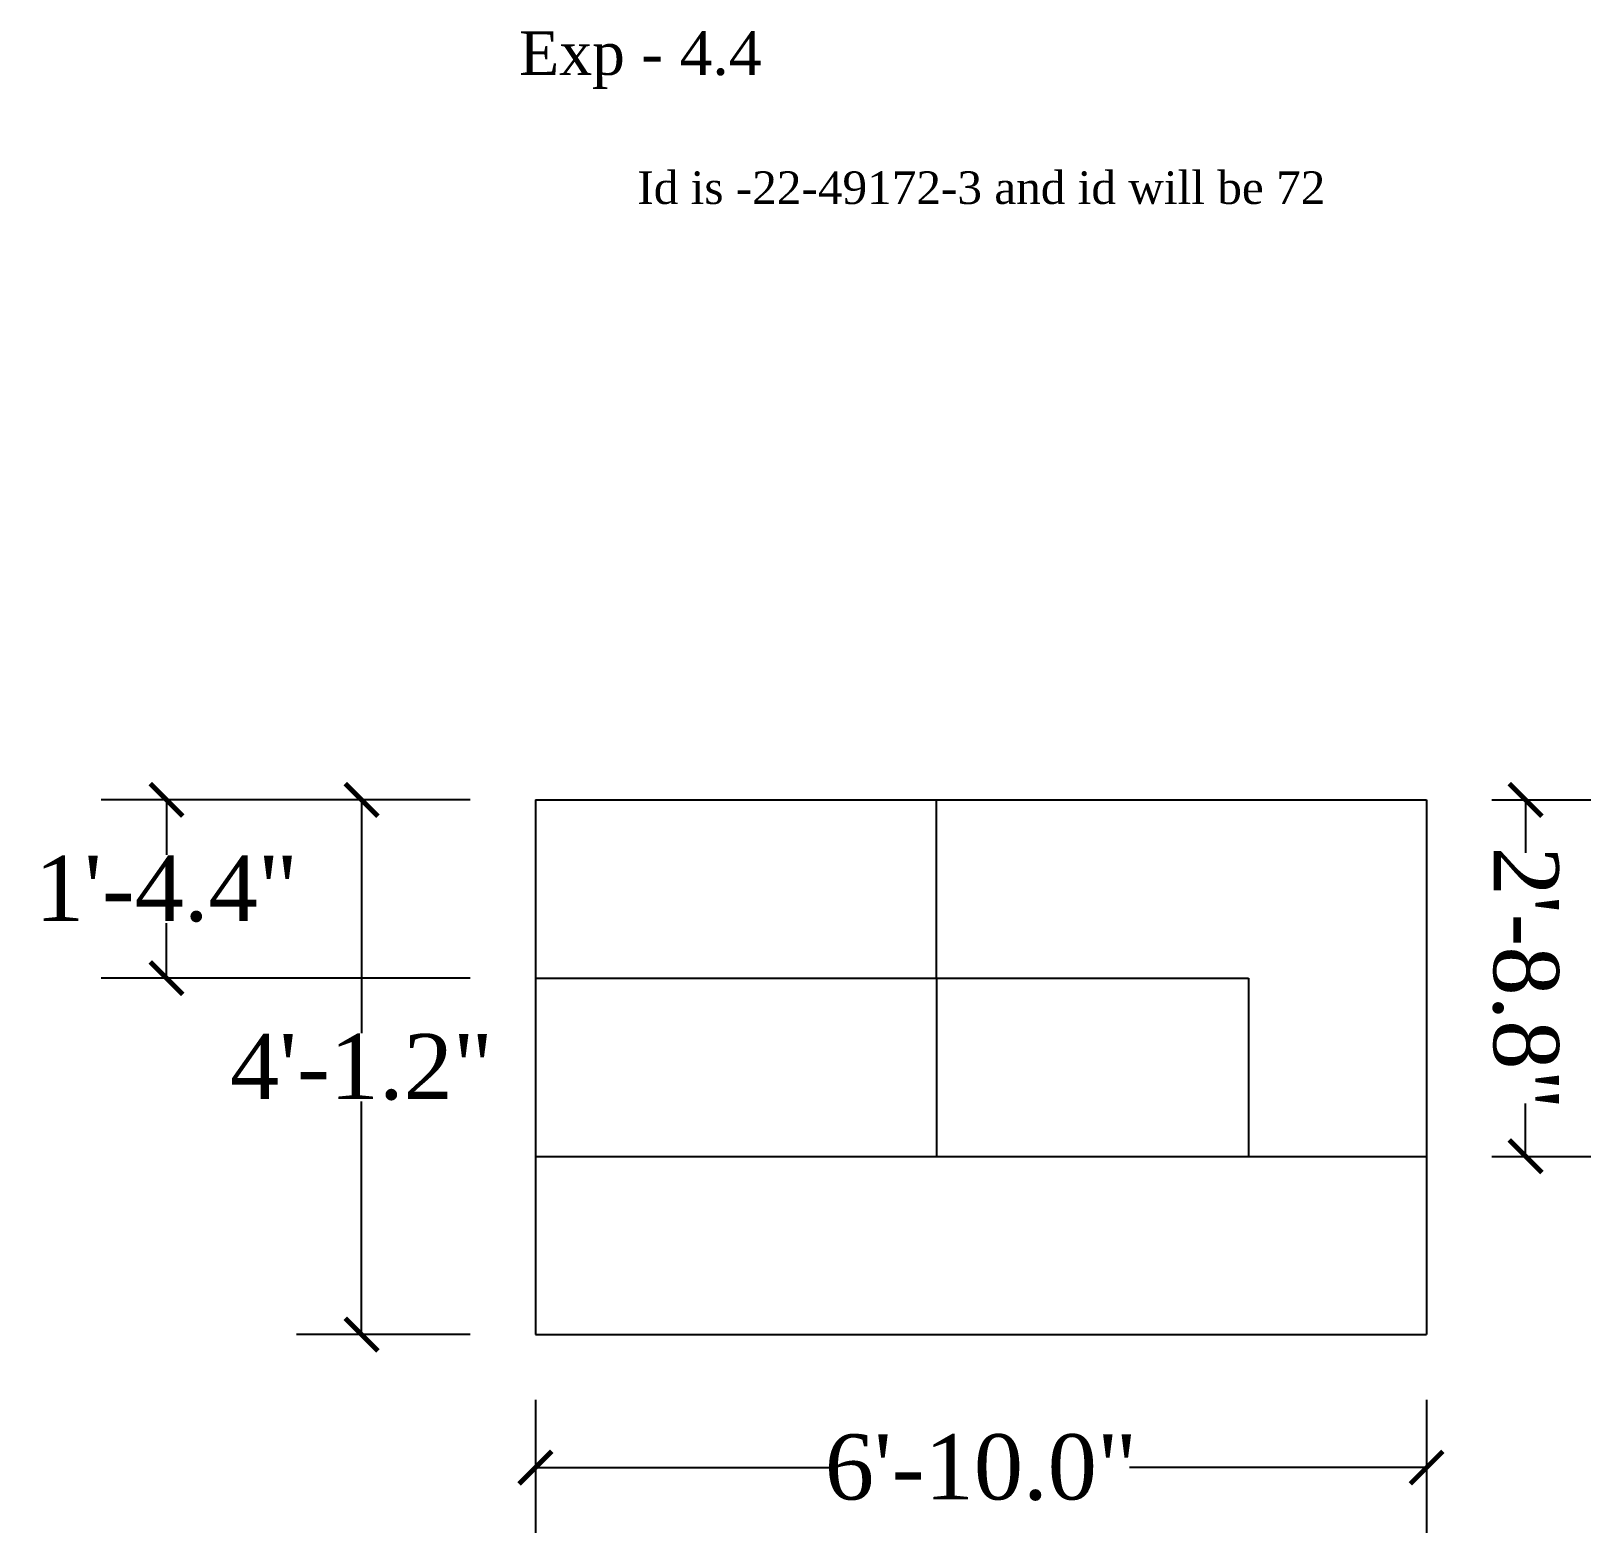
# Model space of a CAD drawing. Header units: inches. Extents: x -4654 to 94, y -24046 to 87.
# Drawn here: x -1365.9 to -1222.4, y -8692.3 to -8554.2 of the extents above; entities that cross this region are included whole.
import ezdxf

# ---------------------------------------------------------------- set-up
doc = ezdxf.new("R2010")
doc.units = ezdxf.units.IN
doc.header["$MEASUREMENT"] = 0
doc.styles.get("Standard").update_dxf_attribs({"font": 'times.ttf', "height": 6})
doc.dimstyles.get("Standard").update_dxf_attribs({"dimtxt": 6, "dimasz": 3, "dimexe": 6, "dimexo": 6, "dimgap": 0.09, "dimtad": 0, "dimtih": 1, "dimtoh": 1, "dimdec": 1, "dimzin": 0, "dimdsep": 46, "dimlunit": 3, "dimtxsty": 'Standard', "dimblk": 'ARCHTICK', "dimcen": 0.09, "dimadec": 0, "dimazin": 0, "dimtfac": 1, "dimtdec": 1, "dimtofl": 0, "dimtmove": 0, "dimatfit": 3, "dimldrblk": 'ARCHTICK', "dimfxl": 1, "dimtolj": 1, "dimtzin": 0, "dimarcsym": 0})

# ---------------------------------------------------------------- blocks, each defined once
blk = doc.blocks.new('_ArchTick')
at = {"color": 0, "linetype": 'ByBlock', "const_width": 0.15}
blk.add_lwpolyline([(-0.5, -0.5), (0.5, 0.5)], dxfattribs=at)
blk = doc.blocks.new('*D23')
at = {"color": 0, "lineweight": -2}
for p, q in [((-1319.52, -8680.1), (-1319.52, -8692.34)), ((-1237.52, -8680.1), (-1237.52, -8692.34)), ((-1319.52, -8686.34), (-1292.17, -8686.34)), ((-1237.52, -8686.34), (-1264.86, -8686.34))]:
    blk.add_line(p, q, dxfattribs=at)
at = {"layer": 'Defpoints', "color": 0}
for p in [(-1319.52, -8674.1), (-1237.52, -8674.1), (-1237.52, -8686.34)]:
    blk.add_point(p, dxfattribs=at)
at = {"color": 0, "lineweight": -2, "xscale": 3, "yscale": 3, "zscale": 3, "rotation": 180}
blk.add_blockref('_ArchTick', (-1319.52, -8686.34), dxfattribs=at)
at = {"color": 0, "lineweight": -2, "xscale": 3, "yscale": 3, "zscale": 3}
blk.add_blockref('_ArchTick', (-1237.52, -8686.34), dxfattribs=at)
at = {"color": 0, "insert": (-1278.52, -8686.34), "char_height": 6, "attachment_point": 5}
blk.add_mtext('\\A1;6\'-10.0"', dxfattribs=at)
blk = doc.blocks.new('*D24')
at = {"color": 0, "lineweight": -2}
for p, q in [((-1325.52, -8624.9), (-1341.52, -8624.9)), ((-1335.52, -8624.9), (-1335.52, -8646.35)), ((-1335.52, -8674.1), (-1335.52, -8652.65)), ((-1325.52, -8674.1), (-1341.52, -8674.1))]:
    blk.add_line(p, q, dxfattribs=at)
at = {"layer": 'Defpoints', "color": 0}
for p in [(-1319.52, -8624.9), (-1335.52, -8674.1), (-1319.52, -8674.1)]:
    blk.add_point(p, dxfattribs=at)
at = {"color": 0, "lineweight": -2, "xscale": 3, "yscale": 3, "zscale": 3}
for p, rotation in [((-1335.52, -8624.9), 90), ((-1335.52, -8674.1), 270)]:
    blk.add_blockref('_ArchTick', p, dxfattribs=dict(at, rotation=rotation))
at = {"color": 0, "insert": (-1335.52, -8649.5), "char_height": 6, "attachment_point": 5}
blk.add_mtext('\\A1;4\'-1.2"', dxfattribs=at)
blk = doc.blocks.new('*D25')
at = {"color": 0, "lineweight": -2}
for p, q in [((-1325.52, -8624.9), (-1359.47, -8624.9)), ((-1353.47, -8624.9), (-1353.47, -8629.95)), ((-1353.47, -8641.3), (-1353.47, -8636.25)), ((-1325.52, -8641.3), (-1359.47, -8641.3))]:
    blk.add_line(p, q, dxfattribs=at)
at = {"layer": 'Defpoints', "color": 0}
for p in [(-1319.52, -8624.9, 32.8), (-1353.47, -8641.3), (-1319.52, -8641.3, 32.8)]:
    blk.add_point(p, dxfattribs=at)
at = {"color": 0, "lineweight": -2, "xscale": 3, "yscale": 3, "zscale": 3}
for p, rotation in [((-1353.47, -8624.9), 90), ((-1353.47, -8641.3), 270)]:
    blk.add_blockref('_ArchTick', p, dxfattribs=dict(at, rotation=rotation))
at = {"color": 0, "insert": (-1353.47, -8633.1), "char_height": 6, "attachment_point": 5}
blk.add_mtext('\\A1;1\'-4.4"', dxfattribs=at)
blk = doc.blocks.new('*D28')
at = {"color": 0, "lineweight": -2}
for p, q in [((-1231.52, -8624.9), (-1222.41, -8624.9)), ((-1228.41, -8624.9), (-1228.41, -8629.76)), ((-1228.41, -8657.7), (-1228.41, -8652.83)), ((-1231.52, -8657.7), (-1222.41, -8657.7))]:
    blk.add_line(p, q, dxfattribs=at)
at = {"layer": 'Defpoints', "color": 0}
for p in [(-1237.52, -8624.9), (-1237.52, -8657.7), (-1228.41, -8657.7)]:
    blk.add_point(p, dxfattribs=at)
at = {"color": 0, "lineweight": -2, "xscale": 3, "yscale": 3, "zscale": 3}
for p, rotation in [((-1228.41, -8624.9), 90), ((-1228.41, -8657.7), 270)]:
    blk.add_blockref('_ArchTick', p, dxfattribs=dict(at, rotation=rotation))
at = {"color": 0, "insert": (-1228.41, -8641.3), "char_height": 6, "attachment_point": 5, "rotation": 270}
blk.add_mtext('\\A1;2\'-8.8"', dxfattribs=at)

msp = doc.modelspace()

# ---------------------------------------------------------------- linework, layer by layer
for p, q in [((-1319.52, -8624.9), (-1319.52, -8641.3)), ((-1319.52, -8624.9), (-1282.62, -8624.9)), ((-1282.62, -8624.9), (-1253.92, -8624.9)), ((-1282.62, -8641.3), (-1282.62, -8624.9)), ((-1253.92, -8624.9), (-1237.52, -8624.9)), ((-1237.52, -8624.9), (-1237.52, -8641.3)), ((-1319.52, -8641.3), (-1282.62, -8641.3)), ((-1319.52, -8641.3), (-1282.62, -8641.3)), ((-1319.52, -8641.3), (-1319.52, -8657.7)), ((-1282.62, -8641.3), (-1253.92, -8641.3)), ((-1282.62, -8641.3), (-1282.62, -8657.7)), ((-1253.92, -8641.3), (-1253.92, -8657.7)), ((-1237.52, -8641.3), (-1237.52, -8657.7)), ((-1319.52, -8657.7), (-1319.52, -8674.1)), ((-1319.52, -8657.7), (-1282.62, -8657.7)), ((-1282.62, -8657.7), (-1253.92, -8657.7)), ((-1253.92, -8657.7), (-1237.52, -8657.7)), ((-1237.52, -8657.7), (-1237.52, -8674.1)), ((-1319.52, -8674.1), (-1282.62, -8674.1)), ((-1282.62, -8674.1), (-1237.52, -8674.1))]:
    msp.add_line(p, q)

# ---------------------------------------------------------------- texts
at = {"attachment_point": 1}
for s, insert, char_height, width in [('Exp - 4.4', (-1321.02, -8554.18), 4, 37.6905), ('Id is -22-49172-3 and id will be 72', (-1310.14, -8567.06), 3, 89.8118)]:
    msp.add_mtext(s, dxfattribs=dict(at, insert=insert, char_height=char_height, width=width))

# ---------------------------------------------------------------- dimensions: what is measured, and where the dimension line sits
for p1, p2, distance, picture, middle in [((-1319.52, -8624.9, 32.8), (-1319.52, -8641.3, 32.8), -33.95, '*D25', (-1353.47, -8633.1)), ((-1319.52, -8624.9), (-1319.52, -8674.1), -16.01, '*D24', (-1335.52, -8649.5)), ((-1237.52, -8624.9, 32.8), (-1237.52, -8657.7, 32.8), 9.11, '*D28', (-1228.41, -8641.3, 32.8)), ((-1319.52, -8674.1), (-1237.52, -8674.1), -12.24, '*D23', (-1278.52, -8686.34))]:
    dim = msp.add_aligned_dim(p1=p1, p2=p2, distance=distance, dimstyle='Standard')
    dim.commit()
    dim.dimension.update_dxf_attribs({"geometry": picture, "text_midpoint": middle})

doc.saveas('drawing.dxf')
